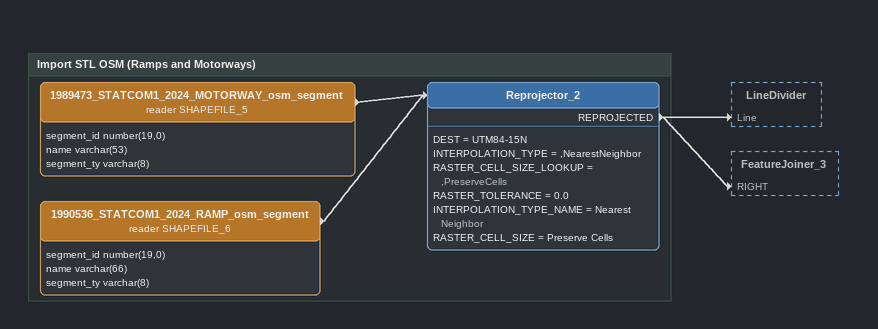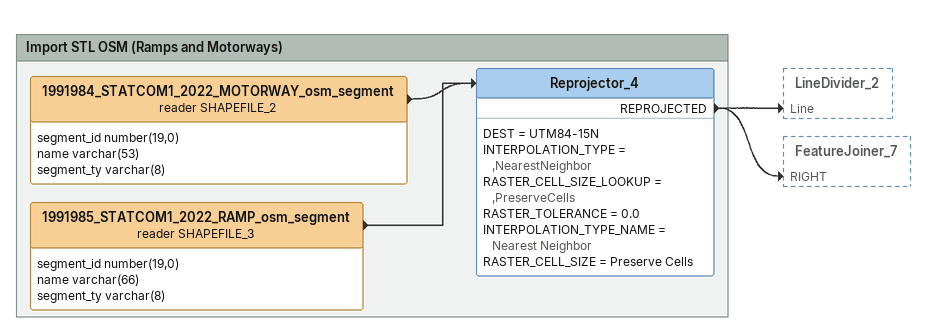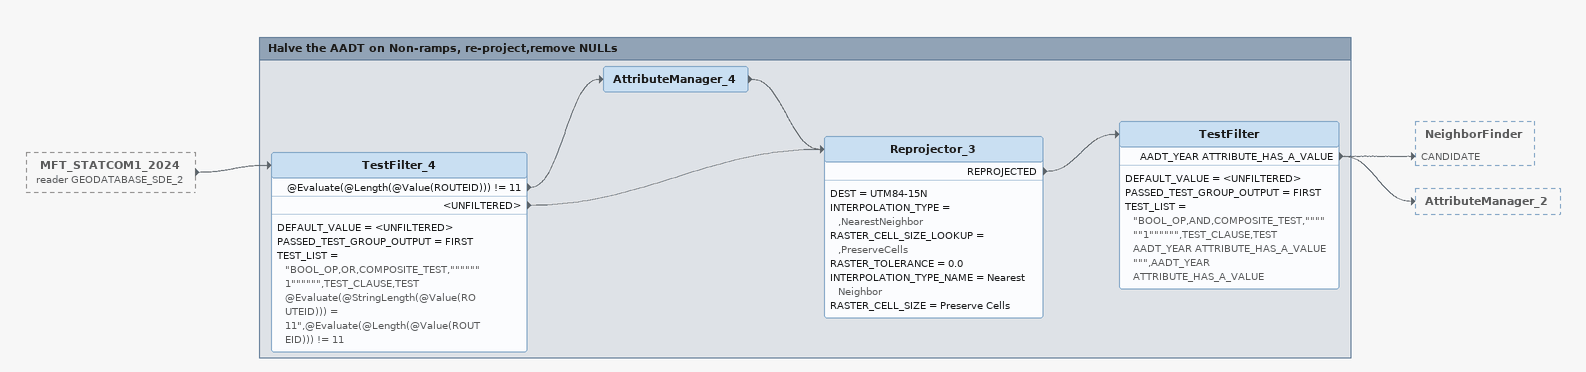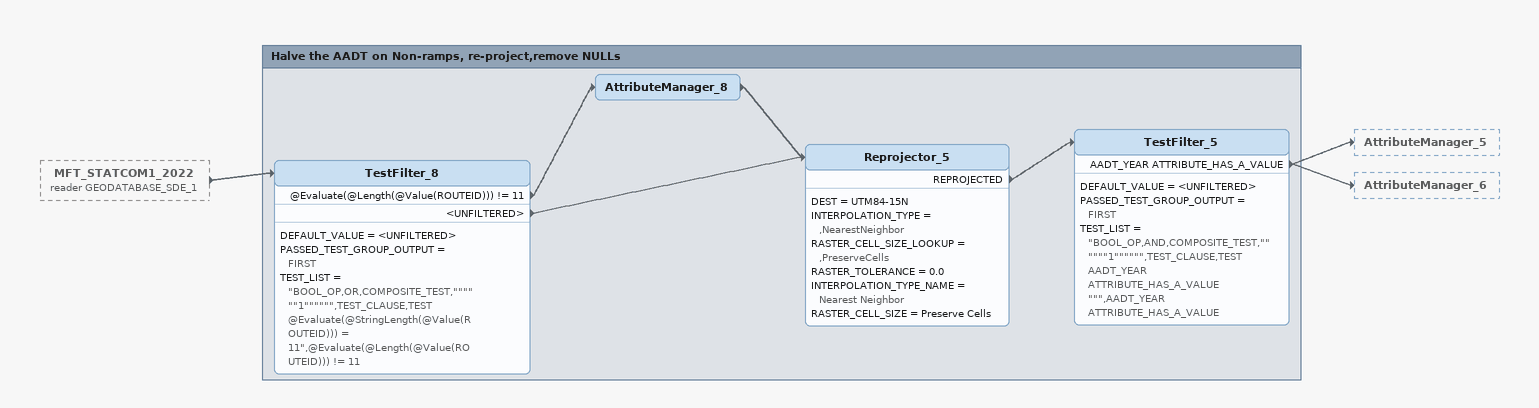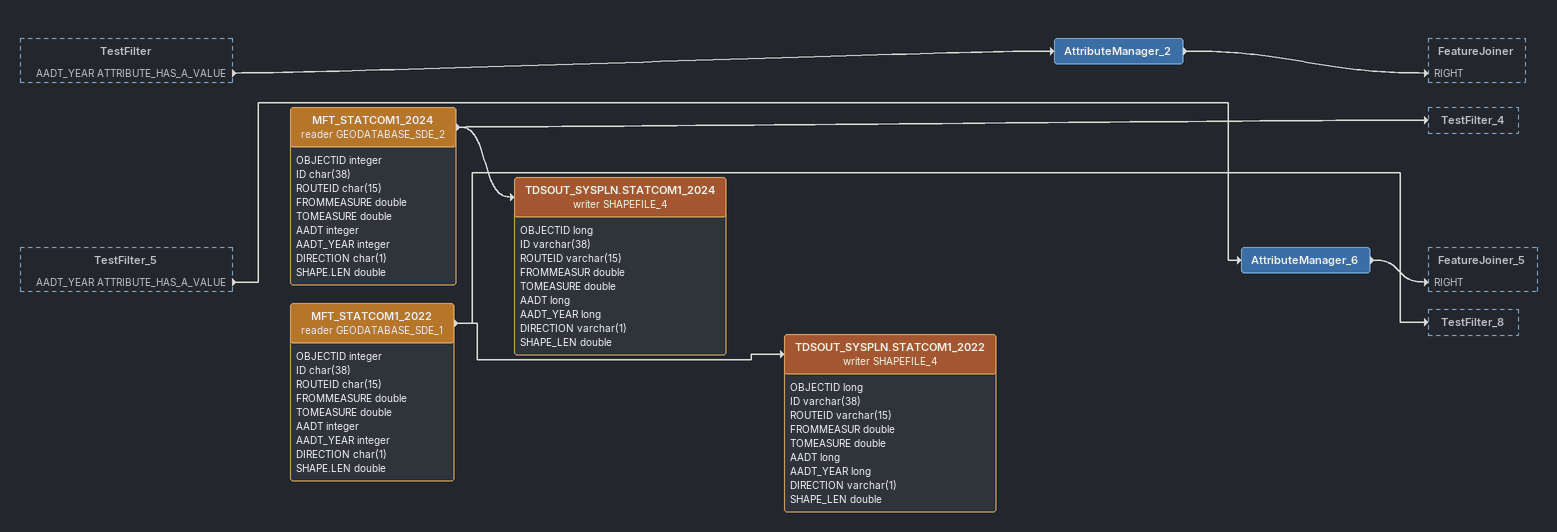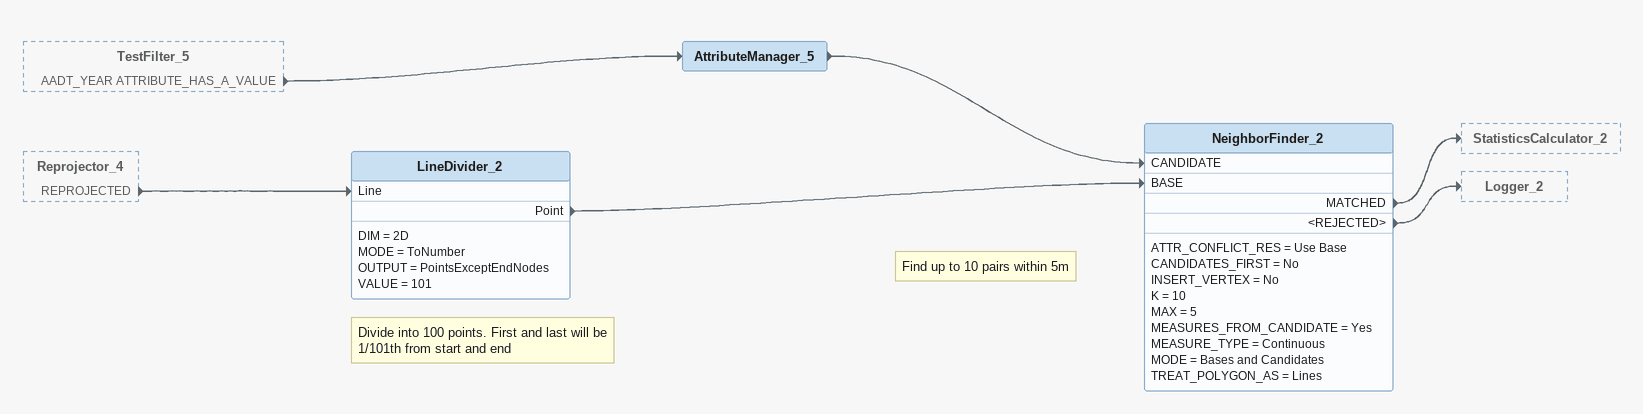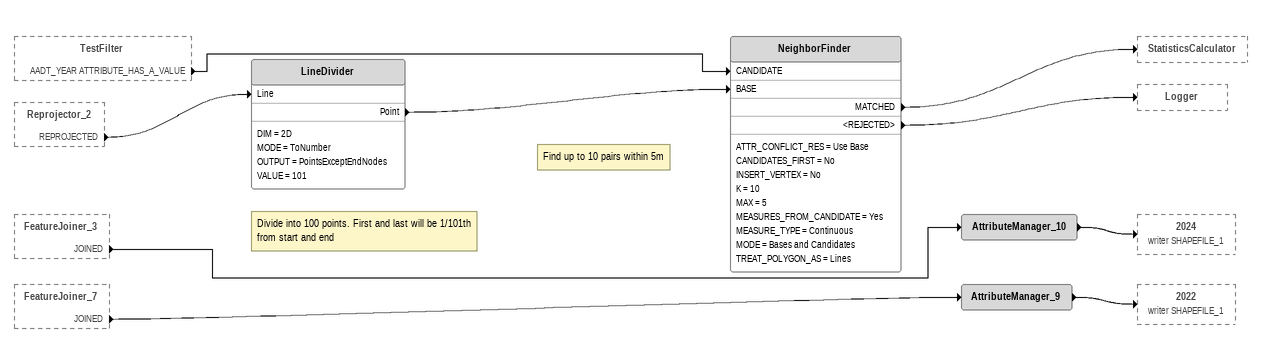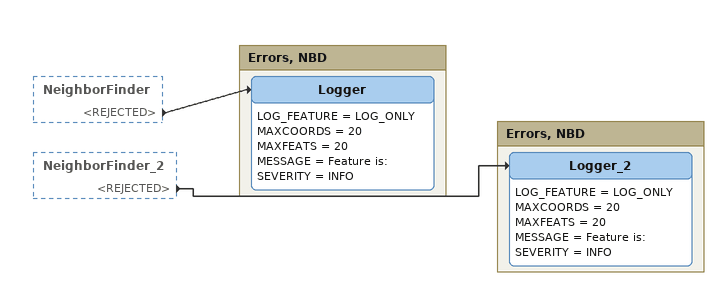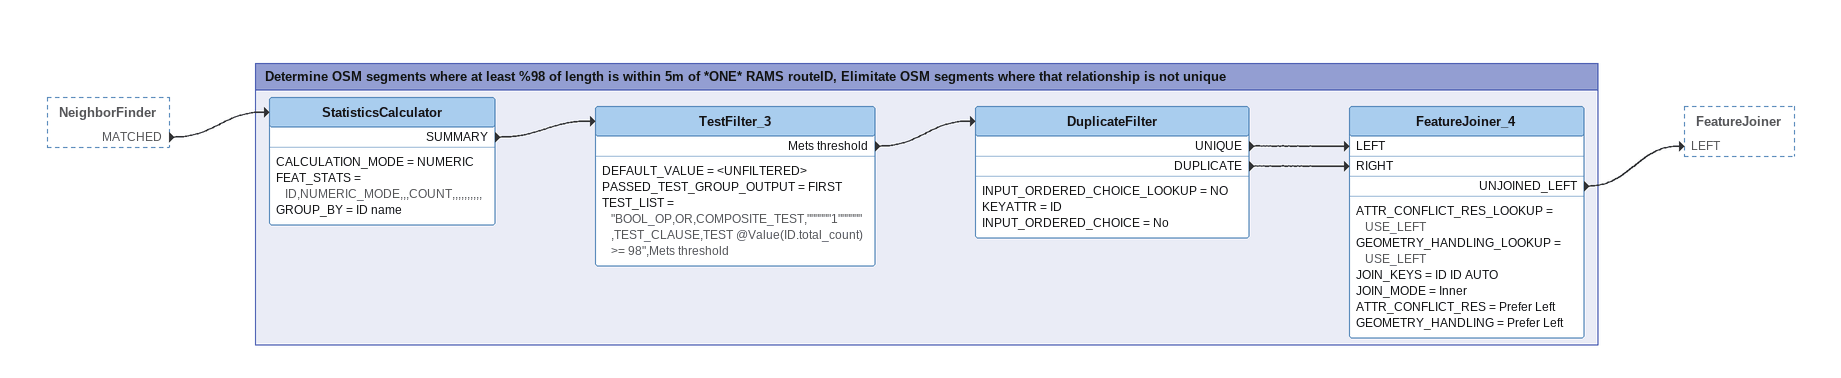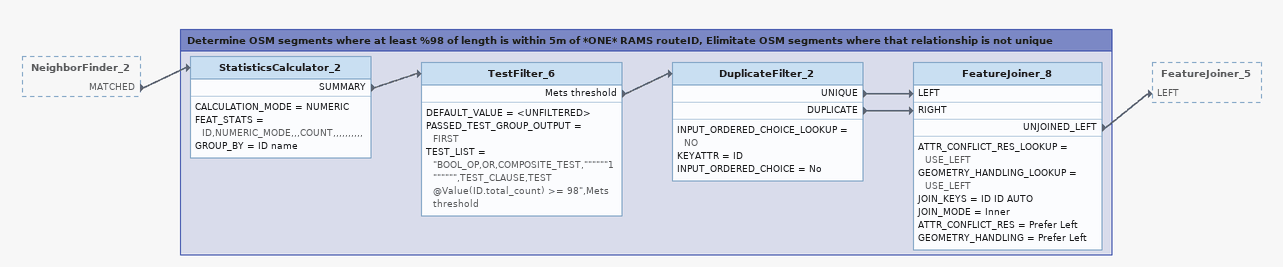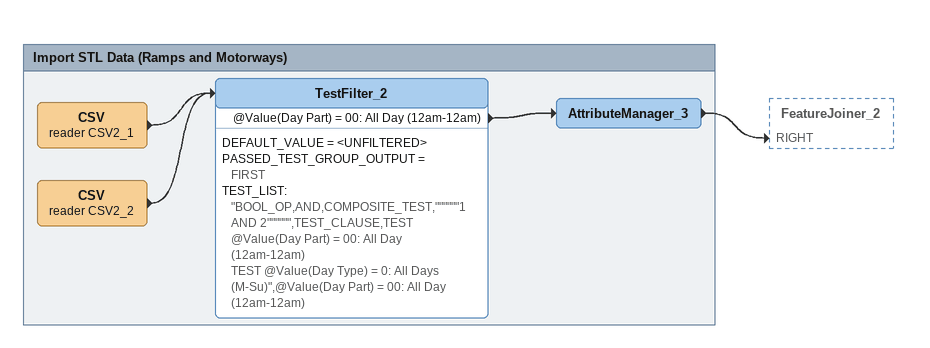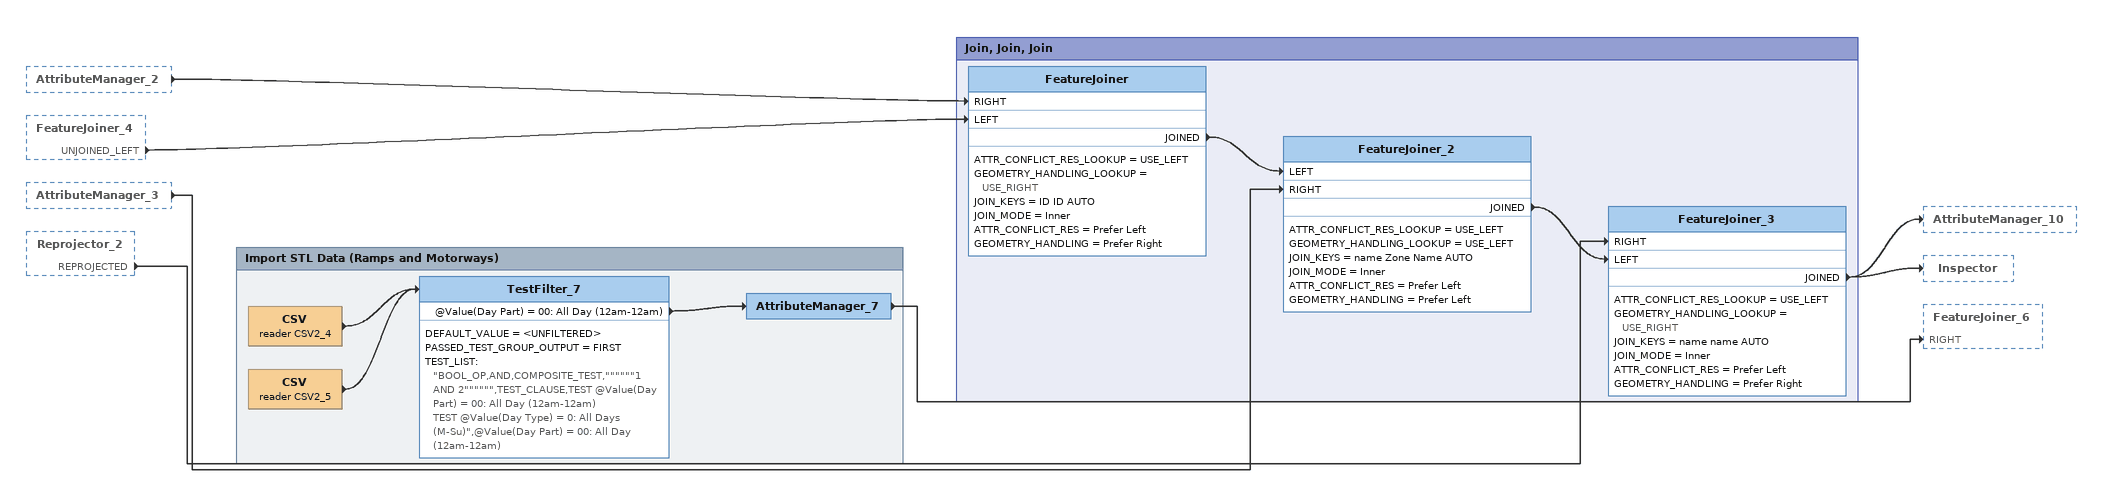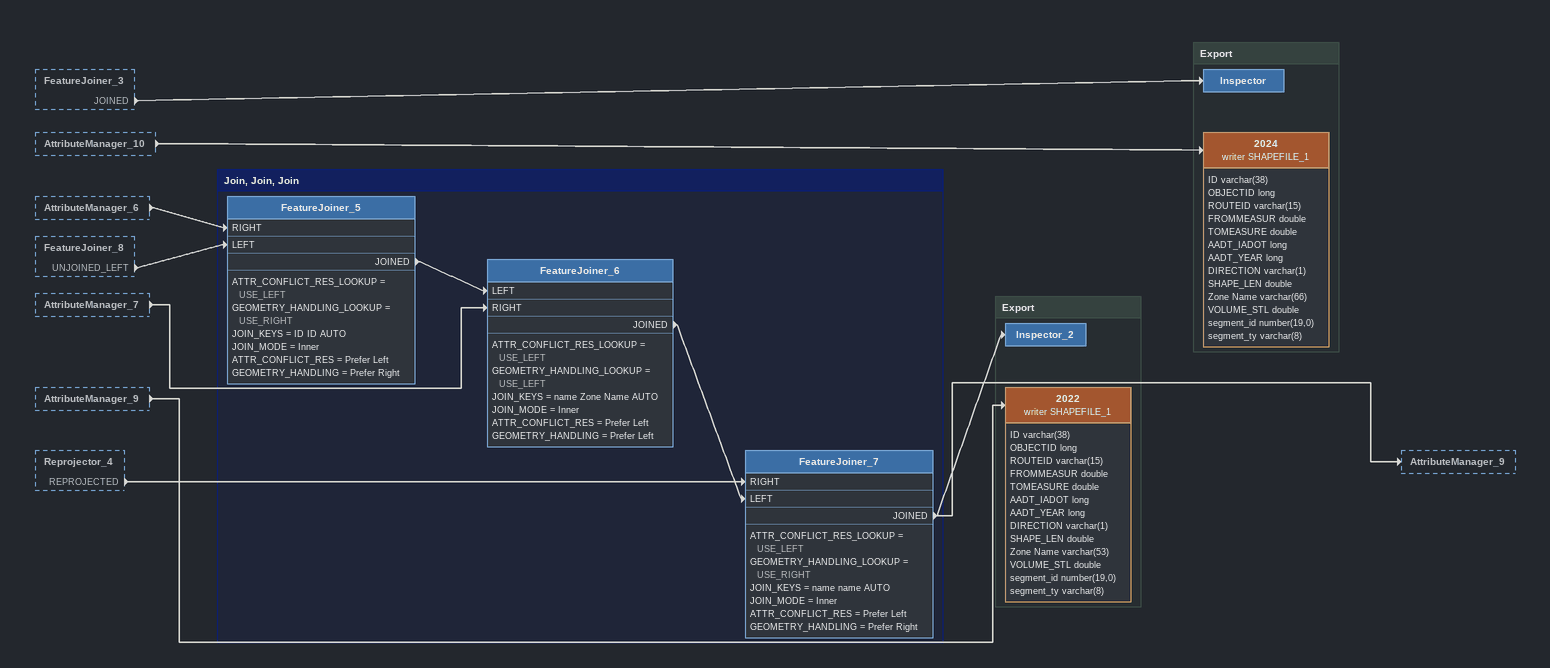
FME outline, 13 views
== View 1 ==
Bookmark: Import STL OSM (Ramps and Motorways)
1989473_STATCOM1_2024_MOTORWAY_osm_segment (reader SHAPEFILE_5)
    attributes: segment_id number(19,0), name varchar(53), segment_ty varchar(8)
    -> Reprojector_2
1990536_STATCOM1_2024_RAMP_osm_segment (reader SHAPEFILE_6)
    attributes: segment_id number(19,0), name varchar(66), segment_ty varchar(8)
    -> Reprojector_2
Reprojector_2
    DEST = UTM84-15N
    INTERPOLATION_TYPE = ,NearestNeighbor
    RASTER_CELL_SIZE_LOOKUP = ,PreserveCells
    RASTER_TOLERANCE = 0.0
    INTERPOLATION_TYPE_NAME = Nearest Neighbor
    RASTER_CELL_SIZE = Preserve Cells
    REPROJECTED -> LineDivider [Line]
    REPROJECTED -> FeatureJoiner_3 [RIGHT]

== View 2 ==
Bookmark: Import STL OSM (Ramps and Motorways)
1991984_STATCOM1_2022_MOTORWAY_osm_segment (reader SHAPEFILE_2)
    attributes: segment_id number(19,0), name varchar(53), segment_ty varchar(8)
    -> Reprojector_4
1991985_STATCOM1_2022_RAMP_osm_segment (reader SHAPEFILE_3)
    attributes: segment_id number(19,0), name varchar(66), segment_ty varchar(8)
    -> Reprojector_4
Reprojector_4
    DEST = UTM84-15N
    INTERPOLATION_TYPE = ,NearestNeighbor
    RASTER_CELL_SIZE_LOOKUP = ,PreserveCells
    RASTER_TOLERANCE = 0.0
    INTERPOLATION_TYPE_NAME = Nearest Neighbor
    RASTER_CELL_SIZE = Preserve Cells
    REPROJECTED -> LineDivider_2 [Line]
    REPROJECTED -> FeatureJoiner_7 [RIGHT]

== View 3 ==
MFT_STATCOM1_2024 (reader GEODATABASE_SDE_2) [outside]
    -> TestFilter_4

Bookmark: Halve the AADT on Non-ramps, re-project,remove NULLs
TestFilter_4
    DEFAULT_VALUE = <UNFILTERED>
    PASSED_TEST_GROUP_OUTPUT = FIRST
    TEST_LIST = "BOOL_OP,OR,COMPOSITE_TEST,""""""1"""""",TEST_CLAUSE,TEST @Evaluate(@StringLength(@Value(ROUTEID))) = 11",@Evaluate(@Length(@Value(ROUTEID))) != 11
    @Evaluate(@Length(@Value(ROUTEID))) != 11 -> AttributeManager_4
    <UNFILTERED> -> Reprojector_3
AttributeManager_4
    -> Reprojector_3
Reprojector_3
    DEST = UTM84-15N
    INTERPOLATION_TYPE = ,NearestNeighbor
    RASTER_CELL_SIZE_LOOKUP = ,PreserveCells
    RASTER_TOLERANCE = 0.0
    INTERPOLATION_TYPE_NAME = Nearest Neighbor
    RASTER_CELL_SIZE = Preserve Cells
    REPROJECTED -> TestFilter
TestFilter
    DEFAULT_VALUE = <UNFILTERED>
    PASSED_TEST_GROUP_OUTPUT = FIRST
    TEST_LIST = "BOOL_OP,AND,COMPOSITE_TEST,""""""1"""""",TEST_CLAUSE,TEST AADT_YEAR ATTRIBUTE_HAS_A_VALUE """,AADT_YEAR ATTRIBUTE_HAS_A_VALUE
    AADT_YEAR ATTRIBUTE_HAS_A_VALUE -> NeighborFinder [CANDIDATE]
    AADT_YEAR ATTRIBUTE_HAS_A_VALUE -> AttributeManager_2

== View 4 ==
MFT_STATCOM1_2022 (reader GEODATABASE_SDE_1) [outside]
    -> TestFilter_8

Bookmark: Halve the AADT on Non-ramps, re-project,remove NULLs
TestFilter_8
    DEFAULT_VALUE = <UNFILTERED>
    PASSED_TEST_GROUP_OUTPUT = FIRST
    TEST_LIST = "BOOL_OP,OR,COMPOSITE_TEST,""""""1"""""",TEST_CLAUSE,TEST @Evaluate(@StringLength(@Value(ROUTEID))) = 11",@Evaluate(@Length(@Value(ROUTEID))) != 11
    @Evaluate(@Length(@Value(ROUTEID))) != 11 -> AttributeManager_8
    <UNFILTERED> -> Reprojector_5
AttributeManager_8
    -> Reprojector_5
Reprojector_5
    DEST = UTM84-15N
    INTERPOLATION_TYPE = ,NearestNeighbor
    RASTER_CELL_SIZE_LOOKUP = ,PreserveCells
    RASTER_TOLERANCE = 0.0
    INTERPOLATION_TYPE_NAME = Nearest Neighbor
    RASTER_CELL_SIZE = Preserve Cells
    REPROJECTED -> TestFilter_5
TestFilter_5
    DEFAULT_VALUE = <UNFILTERED>
    PASSED_TEST_GROUP_OUTPUT = FIRST
    TEST_LIST = "BOOL_OP,AND,COMPOSITE_TEST,""""""1"""""",TEST_CLAUSE,TEST AADT_YEAR ATTRIBUTE_HAS_A_VALUE """,AADT_YEAR ATTRIBUTE_HAS_A_VALUE
    AADT_YEAR ATTRIBUTE_HAS_A_VALUE -> AttributeManager_5
    AADT_YEAR ATTRIBUTE_HAS_A_VALUE -> AttributeManager_6

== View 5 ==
TestFilter [outside]
    AADT_YEAR ATTRIBUTE_HAS_A_VALUE -> AttributeManager_2
TestFilter_5 [outside]
    AADT_YEAR ATTRIBUTE_HAS_A_VALUE -> AttributeManager_6
MFT_STATCOM1_2024 (reader GEODATABASE_SDE_2)
    attributes: OBJECTID integer, ID char(38), ROUTEID char(15), FROMMEASURE double, TOMEASURE double, AADT integer, AADT_YEAR integer, DIRECTION char(1), SHAPE.LEN double
    -> TestFilter_4
    -> TDSOUT_SYSPLN.STATCOM1_2024 (writer SHAPEFILE_4)
AttributeManager_2
    -> FeatureJoiner [RIGHT]
TDSOUT_SYSPLN.STATCOM1_2024 (writer SHAPEFILE_4)
    attributes: OBJECTID long, ID varchar(38), ROUTEID varchar(15), FROMMEASUR double, TOMEASURE double, AADT long, AADT_YEAR long, DIRECTION varchar(1), SHAPE_LEN double
MFT_STATCOM1_2022 (reader GEODATABASE_SDE_1)
    attributes: OBJECTID integer, ID char(38), ROUTEID char(15), FROMMEASURE double, TOMEASURE double, AADT integer, AADT_YEAR integer, DIRECTION char(1), SHAPE.LEN double
    -> TestFilter_8
    -> TDSOUT_SYSPLN.STATCOM1_2022 (writer SHAPEFILE_4)
AttributeManager_6
    -> FeatureJoiner_5 [RIGHT]
TDSOUT_SYSPLN.STATCOM1_2022 (writer SHAPEFILE_4)
    attributes: OBJECTID long, ID varchar(38), ROUTEID varchar(15), FROMMEASUR double, TOMEASURE double, AADT long, AADT_YEAR long, DIRECTION varchar(1), SHAPE_LEN double

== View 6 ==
TestFilter_5 [outside]
    AADT_YEAR ATTRIBUTE_HAS_A_VALUE -> AttributeManager_5
Reprojector_4 [outside]
    REPROJECTED -> LineDivider_2 [Line]
AttributeManager_5
    -> NeighborFinder_2 [CANDIDATE]
Note: Divide into 100 points. First and last will be 1/101th from start and end
LineDivider_2
    DIM = 2D
    MODE = ToNumber
    OUTPUT = PointsExceptEndNodes
    VALUE = 101
    Point -> NeighborFinder_2 [BASE]
Note: Find up to 10 pairs within 5m
NeighborFinder_2
    ATTR_CONFLICT_RES = Use Base
    CANDIDATES_FIRST = No
    INSERT_VERTEX = No
    K = 10
    MAX = 5
    MEASURES_FROM_CANDIDATE = Yes
    MEASURE_TYPE = Continuous
    MODE = Bases and Candidates
    TREAT_POLYGON_AS = Lines
    MATCHED -> StatisticsCalculator_2
    <REJECTED> -> Logger_2

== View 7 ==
TestFilter [outside]
    AADT_YEAR ATTRIBUTE_HAS_A_VALUE -> NeighborFinder [CANDIDATE]
Reprojector_2 [outside]
    REPROJECTED -> LineDivider [Line]
FeatureJoiner_3 [outside]
    JOINED -> AttributeManager_10
FeatureJoiner_7 [outside]
    JOINED -> AttributeManager_9
Note: Divide into 100 points. First and last will be 1/101th from start and end
LineDivider
    DIM = 2D
    MODE = ToNumber
    OUTPUT = PointsExceptEndNodes
    VALUE = 101
    Point -> NeighborFinder [BASE]
Note: Find up to 10 pairs within 5m
NeighborFinder
    ATTR_CONFLICT_RES = Use Base
    CANDIDATES_FIRST = No
    INSERT_VERTEX = No
    K = 10
    MAX = 5
    MEASURES_FROM_CANDIDATE = Yes
    MEASURE_TYPE = Continuous
    MODE = Bases and Candidates
    TREAT_POLYGON_AS = Lines
    MATCHED -> StatisticsCalculator
    <REJECTED> -> Logger
AttributeManager_10
    -> 2024 (writer SHAPEFILE_1)
AttributeManager_9
    -> 2022 (writer SHAPEFILE_1)

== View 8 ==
NeighborFinder [outside]
    <REJECTED> -> Logger
NeighborFinder_2 [outside]
    <REJECTED> -> Logger_2

Bookmark: Errors, NBD
Logger
    LOG_FEATURE = LOG_ONLY
    MAXCOORDS = 20
    MAXFEATS = 20
    MESSAGE = Feature is:
    SEVERITY = INFO

Bookmark: Errors, NBD
Logger_2
    LOG_FEATURE = LOG_ONLY
    MAXCOORDS = 20
    MAXFEATS = 20
    MESSAGE = Feature is:
    SEVERITY = INFO

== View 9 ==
NeighborFinder [outside]
    MATCHED -> StatisticsCalculator

Bookmark: Determine OSM segments where at least %98 of length is within 5m of *ONE* RAMS routeID, Elimitate OSM segments where that relationship is not unique
StatisticsCalculator
    CALCULATION_MODE = NUMERIC
    FEAT_STATS = ID,NUMERIC_MODE,,,COUNT,,,,,,,,,,
    GROUP_BY = ID name
    SUMMARY -> TestFilter_3
TestFilter_3
    DEFAULT_VALUE = <UNFILTERED>
    PASSED_TEST_GROUP_OUTPUT = FIRST
    TEST_LIST = "BOOL_OP,OR,COMPOSITE_TEST,""""""1"""""",TEST_CLAUSE,TEST @Value(ID.total_count) >= 98",Mets threshold
    Mets threshold -> DuplicateFilter
DuplicateFilter
    INPUT_ORDERED_CHOICE_LOOKUP = NO
    KEYATTR = ID
    INPUT_ORDERED_CHOICE = No
    UNIQUE -> FeatureJoiner_4 [LEFT]
    DUPLICATE -> FeatureJoiner_4 [RIGHT]
FeatureJoiner_4
    ATTR_CONFLICT_RES_LOOKUP = USE_LEFT
    GEOMETRY_HANDLING_LOOKUP = USE_LEFT
    JOIN_KEYS = ID ID AUTO
    JOIN_MODE = Inner
    ATTR_CONFLICT_RES = Prefer Left
    GEOMETRY_HANDLING = Prefer Left
    UNJOINED_LEFT -> FeatureJoiner [LEFT]

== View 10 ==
NeighborFinder_2 [outside]
    MATCHED -> StatisticsCalculator_2

Bookmark: Determine OSM segments where at least %98 of length is within 5m of *ONE* RAMS routeID, Elimitate OSM segments where that relationship is not unique
StatisticsCalculator_2
    CALCULATION_MODE = NUMERIC
    FEAT_STATS = ID,NUMERIC_MODE,,,COUNT,,,,,,,,,,
    GROUP_BY = ID name
    SUMMARY -> TestFilter_6
TestFilter_6
    DEFAULT_VALUE = <UNFILTERED>
    PASSED_TEST_GROUP_OUTPUT = FIRST
    TEST_LIST = "BOOL_OP,OR,COMPOSITE_TEST,""""""1"""""",TEST_CLAUSE,TEST @Value(ID.total_count) >= 98",Mets threshold
    Mets threshold -> DuplicateFilter_2
DuplicateFilter_2
    INPUT_ORDERED_CHOICE_LOOKUP = NO
    KEYATTR = ID
    INPUT_ORDERED_CHOICE = No
    UNIQUE -> FeatureJoiner_8 [LEFT]
    DUPLICATE -> FeatureJoiner_8 [RIGHT]
FeatureJoiner_8
    ATTR_CONFLICT_RES_LOOKUP = USE_LEFT
    GEOMETRY_HANDLING_LOOKUP = USE_LEFT
    JOIN_KEYS = ID ID AUTO
    JOIN_MODE = Inner
    ATTR_CONFLICT_RES = Prefer Left
    GEOMETRY_HANDLING = Prefer Left
    UNJOINED_LEFT -> FeatureJoiner_5 [LEFT]

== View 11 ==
Bookmark: Import STL Data (Ramps and Motorways)
CSV (reader CSV2_1)
    -> TestFilter_2
CSV (reader CSV2_2)
    -> TestFilter_2
TestFilter_2
    DEFAULT_VALUE = <UNFILTERED>
    PASSED_TEST_GROUP_OUTPUT = FIRST
    TEST_LIST:
      "BOOL_OP,AND,COMPOSITE_TEST,""""""1 AND 2"""""",TEST_CLAUSE,TEST @Value(Day Part) = 00: All Day (12am-12am)
      TEST @Value(Day Type) = 0: All Days (M-Su)",@Value(Day Part) = 00: All Day (12am-12am)
    @Value(Day Part) = 00: All Day (12am-12am) -> AttributeManager_3
AttributeManager_3
    -> FeatureJoiner_2 [RIGHT]

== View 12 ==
AttributeManager_2 [outside]
    -> FeatureJoiner [RIGHT]
FeatureJoiner_4 [outside]
    UNJOINED_LEFT -> FeatureJoiner [LEFT]
AttributeManager_3 [outside]
    -> FeatureJoiner_2 [RIGHT]
Reprojector_2 [outside]
    REPROJECTED -> FeatureJoiner_3 [RIGHT]

Bookmark: Join, Join, Join
FeatureJoiner
    ATTR_CONFLICT_RES_LOOKUP = USE_LEFT
    GEOMETRY_HANDLING_LOOKUP = USE_RIGHT
    JOIN_KEYS = ID ID AUTO
    JOIN_MODE = Inner
    ATTR_CONFLICT_RES = Prefer Left
    GEOMETRY_HANDLING = Prefer Right
    JOINED -> FeatureJoiner_2 [LEFT]
FeatureJoiner_2
    ATTR_CONFLICT_RES_LOOKUP = USE_LEFT
    GEOMETRY_HANDLING_LOOKUP = USE_LEFT
    JOIN_KEYS = name Zone Name AUTO
    JOIN_MODE = Inner
    ATTR_CONFLICT_RES = Prefer Left
    GEOMETRY_HANDLING = Prefer Left
    JOINED -> FeatureJoiner_3 [LEFT]
FeatureJoiner_3
    ATTR_CONFLICT_RES_LOOKUP = USE_LEFT
    GEOMETRY_HANDLING_LOOKUP = USE_RIGHT
    JOIN_KEYS = name name AUTO
    JOIN_MODE = Inner
    ATTR_CONFLICT_RES = Prefer Left
    GEOMETRY_HANDLING = Prefer Right
    JOINED -> AttributeManager_10
    JOINED -> Inspector

Bookmark: Import STL Data (Ramps and Motorways)
CSV (reader CSV2_4)
    -> TestFilter_7
CSV (reader CSV2_5)
    -> TestFilter_7
TestFilter_7
    DEFAULT_VALUE = <UNFILTERED>
    PASSED_TEST_GROUP_OUTPUT = FIRST
    TEST_LIST:
      "BOOL_OP,AND,COMPOSITE_TEST,""""""1 AND 2"""""",TEST_CLAUSE,TEST @Value(Day Part) = 00: All Day (12am-12am)
      TEST @Value(Day Type) = 0: All Days (M-Su)",@Value(Day Part) = 00: All Day (12am-12am)
    @Value(Day Part) = 00: All Day (12am-12am) -> AttributeManager_7
AttributeManager_7
    -> FeatureJoiner_6 [RIGHT]

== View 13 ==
FeatureJoiner_3 [outside]
    JOINED -> Inspector
AttributeManager_10 [outside]
    -> 2024 (writer SHAPEFILE_1)
AttributeManager_6 [outside]
    -> FeatureJoiner_5 [RIGHT]
FeatureJoiner_8 [outside]
    UNJOINED_LEFT -> FeatureJoiner_5 [LEFT]
AttributeManager_7 [outside]
    -> FeatureJoiner_6 [RIGHT]
AttributeManager_9 [outside]
    -> 2022 (writer SHAPEFILE_1)
Reprojector_4 [outside]
    REPROJECTED -> FeatureJoiner_7 [RIGHT]

Bookmark: Join, Join, Join
FeatureJoiner_5
    ATTR_CONFLICT_RES_LOOKUP = USE_LEFT
    GEOMETRY_HANDLING_LOOKUP = USE_RIGHT
    JOIN_KEYS = ID ID AUTO
    JOIN_MODE = Inner
    ATTR_CONFLICT_RES = Prefer Left
    GEOMETRY_HANDLING = Prefer Right
    JOINED -> FeatureJoiner_6 [LEFT]
FeatureJoiner_6
    ATTR_CONFLICT_RES_LOOKUP = USE_LEFT
    GEOMETRY_HANDLING_LOOKUP = USE_LEFT
    JOIN_KEYS = name Zone Name AUTO
    JOIN_MODE = Inner
    ATTR_CONFLICT_RES = Prefer Left
    GEOMETRY_HANDLING = Prefer Left
    JOINED -> FeatureJoiner_7 [LEFT]
FeatureJoiner_7
    ATTR_CONFLICT_RES_LOOKUP = USE_LEFT
    GEOMETRY_HANDLING_LOOKUP = USE_RIGHT
    JOIN_KEYS = name name AUTO
    JOIN_MODE = Inner
    ATTR_CONFLICT_RES = Prefer Left
    GEOMETRY_HANDLING = Prefer Right
    JOINED -> AttributeManager_9
    JOINED -> Inspector_2

Bookmark: Export
Inspector
2024 (writer SHAPEFILE_1)
    attributes: ID varchar(38), OBJECTID long, ROUTEID varchar(15), FROMMEASUR double, TOMEASURE double, AADT_IADOT long, AADT_YEAR long, DIRECTION varchar(1), SHAPE_LEN double, Zone Name varchar(66), VOLUME_STL double, segment_id number(19,0), segment_ty varchar(8)

Bookmark: Export
Inspector_2
2022 (writer SHAPEFILE_1)
    attributes: ID varchar(38), OBJECTID long, ROUTEID varchar(15), FROMMEASUR double, TOMEASURE double, AADT_IADOT long, AADT_YEAR long, DIRECTION varchar(1), SHAPE_LEN double, Zone Name varchar(53), VOLUME_STL double, segment_id number(19,0), segment_ty varchar(8)
